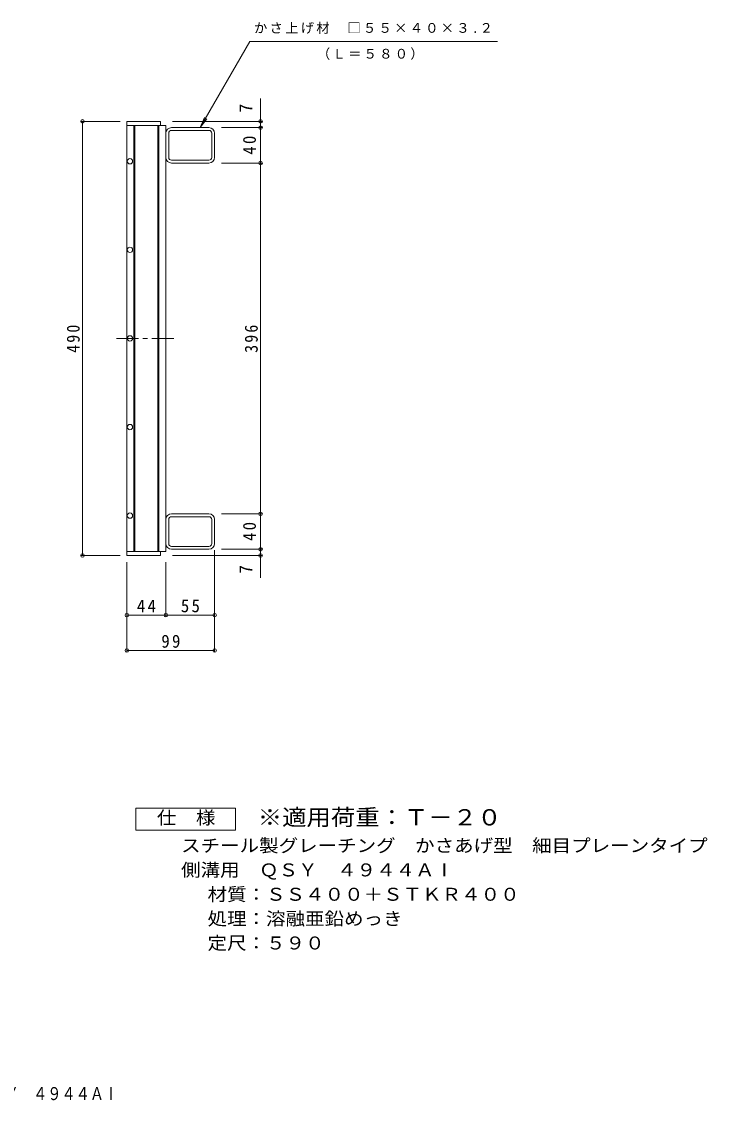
# Model space of a CAD drawing. Units: millimetres, scale not verified. Extents: x -673 to 874, y -683 to 567.
# Drawn here: x 100 to 874, y -683 to 538 of the extents above; entities that cross this region are included whole.
import ezdxf
from ezdxf.enums import TextEntityAlignment as Align

# ---------------------------------------------------------------- set-up
doc = ezdxf.new("R2010")
doc.units = ezdxf.units.MM
doc.header["$LTSCALE"] = 5
doc.header["$PDMODE"] = 32
doc.header["$PDSIZE"] = 4
doc.linetypes.add('CHAIN1', pattern=[8, 5, -1, 1, -1])
for name, color, linetype, lineweight in [('A-1_ピット', 2, 'Continuous', 9), ('A-2_蓋', 3, 'Continuous', 9), ('A-4_寸法', 7, 'Continuous', 9), ('A-5_仕様文', 7, 'Continuous', 9), ('F-4_F-4ﾚｲﾔ', 2, 'Continuous', 9)]:
    doc.layers.add(name, color=color, linetype=linetype, lineweight=lineweight)
doc.layers.add('F-5_F-5ﾚｲﾔ', color=2, linetype='Continuous')
doc.styles.add('ＭＳ ゴシック', font='')
doc.styles.get('ＭＳ ゴシック').set_extended_font_data('MS Gothic')

msp = doc.modelspace()

# ---------------------------------------------------------------- linework, layer by layer
at = {"layer": 'A-1_ピット'}
for p, q in [((311.452, 418.067), (269.252, 418.067)), ((266.052, 384.468), (266.052, 411.667)), ((311.452, 414.867), (269.252, 414.867)), ((314.652, 384.468), (314.652, 411.667)), ((317.852, 384.468), (317.852, 411.668)), ((269.252, 381.268), (311.452, 381.268)), ((311.452, 378.068), (269.252, 378.068)), ((266.052, -24.333), (266.052, -51.533)), ((311.452, -17.933), (269.252, -17.933)), ((269.252, -21.133), (311.452, -21.133)), ((314.652, -24.333), (314.652, -51.533)), ((317.852, -24.333), (317.852, -51.533)), ((311.452, -54.733), (269.252, -54.733)), ((311.452, -57.933), (269.252, -57.933))]:
    msp.add_line(p, q, dxfattribs=at)
for centre, radius, start, end in [((269.252, 411.668), 6.4, 90, 180), ((311.452, 411.668), 6.4, 0, 90), ((269.252, 411.667), 3.2, 90, 180), ((311.452, 411.667), 3.2, 0, 90), ((269.252, 384.468), 6.4, 180, 270), ((269.252, 384.468), 3.2, 180, 270), ((311.452, 384.468), 6.4, 270, 0), ((311.452, 384.468), 3.2, 270, 0), ((269.252, -24.333), 6.4, 90, 180), ((269.252, -24.333), 3.2, 90, 180), ((311.452, -24.333), 6.4, 0, 90), ((311.452, -24.333), 3.2, 0, 90), ((269.252, -51.533), 6.4, 180, 270), ((269.252, -51.533), 3.2, 180, 270), ((311.452, -51.533), 3.2, 270, 0), ((311.452, -51.533), 6.4, 270, 0)]:
    msp.add_arc(centre, radius, start, end, dxfattribs=at)
at = {"layer": 'A-2_蓋'}
for p, q in [((218.852, 425.068), (256.852, 425.068)), ((218.852, -64.933), (218.852, 425.068)), ((218.852, 420.568), (262.852, 420.568)), ((226.852, 420.568), (226.852, -60.433)), ((227.852, 420.568), (227.852, -60.433)), ((253.852, 420.568), (253.852, -60.433)), ((254.852, 420.568), (254.852, -60.433)), ((256.852, 425.068), (256.852, 420.568)), ((262.852, 420.568), (262.852, -60.433)), ((218.852, -60.433), (262.852, -60.433)), ((256.852, -60.433), (256.852, -64.933)), ((218.852, -64.933), (256.852, -64.933))]:
    msp.add_line(p, q, dxfattribs=at)
at = {"layer": 'A-2_蓋', "linetype": 'CHAIN1'}
msp.add_line((206.984, 180.067), (275.152, 180.067), dxfattribs=at)
at = {"layer": 'A-2_蓋'}
for centre in [(222.352, 380.067), (222.352, 280.067), (222.352, 180.067), (222.352, 80.067), (222.352, -19.933)]:
    msp.add_circle(centre, 3, dxfattribs=at)
at = {"layer": 'A-4_寸法'}
for p, q in [((369.641, -90.164), (369.641, 450.835)), ((211.352, 425.068), (167.352, 425.068)), ((168.852, -64.933), (168.852, 425.068)), ((270.352, 425.068), (371.141, 425.068)), ((325.461, 418.067), (371.141, 418.067)), ((325.461, 378.067), (371.141, 378.067)), ((325.461, -17.933), (371.141, -17.933)), ((317.852, -59.033), (317.852, -173.73)), ((325.461, -57.933), (371.141, -57.933)), ((211.352, -64.933), (167.352, -64.933)), ((218.852, -72.433), (218.852, -173.73)), ((262.852, -72.433), (262.852, -133.73)), ((270.352, -64.933), (371.141, -64.933)), ((218.852, -132.23), (317.852, -132.23)), ((218.852, -172.23), (317.852, -172.23))]:
    msp.add_line(p, q, dxfattribs=at)
for p in [(168.852, 425.068), (369.641, 425.068), (369.641, 418.067), (369.641, 378.067), (369.641, -17.933), (369.641, -57.933), (168.852, -64.933), (369.641, -64.933), (218.852, -132.23), (262.852, -132.23), (317.852, -132.23), (218.852, -172.23), (317.852, -172.23)]:
    msp.add_point(p, dxfattribs=at)
at = {"layer": 'A-5_仕様文'}
for q in [(306.235, 429.616), (309.061, 427.985)]:
    msp.add_line((301.452, 418.068), q, dxfattribs=at)
msp.add_lwpolyline([(301.452, 418.068), (357.455, 515.068), (636.837, 515.068)], dxfattribs=at)
at = {"layer": 'F-4_F-4ﾚｲﾔ'}
msp.add_lwpolyline([(228.955, -375.094), (228.955, -350.094), (341.455, -350.094), (341.455, -375.094)], close=True, dxfattribs=at)

# ---------------------------------------------------------------- texts
at = {"layer": 'A-4_寸法', "color": 2, "style": 'ＭＳ ゴシック'}
for p in [(364.641, 435.116), (364.641, -85.539)]:
    msp.add_text('7', height=14.66, rotation=90, dxfattribs=at).set_placement(p, align=Align.BOTTOM_LEFT)
at = {"layer": 'A-4_寸法', "color": 2, "char_height": 14.66, "attachment_point": 7, "rotation": 90, "style": 'ＭＳ ゴシック'}
for s, insert in [('\\T1.27;\\W0.95;40', (364.641, 387.442)), ('\\T1.27;\\W0.9;490', (165.852, 163.817)), ('\\T1.27;\\W0.9;396', (366.641, 163.817)), ('\\T1.27;\\W0.95;40', (364.641, -48.558))]:
    msp.add_mtext(s, dxfattribs=dict(at, insert=insert))
at = {"layer": 'A-4_寸法', "color": 2, "char_height": 14.66, "attachment_point": 7, "style": 'ＭＳ ゴシック'}
for s, insert in [('\\T1.27;\\W0.95;44', (230.227, -129.23)), ('\\T1.27;\\W0.95;55', (279.727, -129.23)), ('\\T1.27;\\W0.95;99', (257.727, -169.23))]:
    msp.add_mtext(s, dxfattribs=dict(at, insert=insert))
at = {"layer": 'A-5_仕様文', "char_height": 11, "attachment_point": 7, "style": 'ＭＳ ゴシック'}
for s, insert in [('\\T1.17;かさ上げ材\u3000□５５×４０×３.２', (362.278, 523.877)), ('\\T1.17;（Ｌ＝５８０）', (433.189, 494.482))]:
    msp.add_mtext(s, dxfattribs=dict(at, insert=insert))
at = {"layer": 'F-4_F-4ﾚｲﾔ', "style": 'ＭＳ ゴシック', "width": 1.1}
for s, p in [('仕\u3000様', (252.705, -372.594)), ('スチール製グレーチング\u3000かさあげ型\u3000細目プレーンタイプ', (280, -404.054)), ('側溝用\u3000ＱＳＹ\u3000４９４４ＡⅠ', (280, -431.555)), ('材質：ＳＳ４００＋ＳＴＫＲ４００', (309.856, -459.053)), ('処理：溶融亜鉛めっき', (309.856, -486.554)), ('定尺：５９０', (309.856, -514.054))]:
    msp.add_text(s, height=14.66, dxfattribs=at).set_placement(p, align=Align.BOTTOM_LEFT)
at = {"layer": 'F-5_F-5ﾚｲﾔ', "color": 3, "style": 'ＭＳ ゴシック', "width": 1.1}
msp.add_text('※適用荷重：Ｔ－２０', height=18.33, dxfattribs=at).set_placement((366.455, -375.094), align=Align.BOTTOM_LEFT)
at = {"layer": 'F-5_F-5ﾚｲﾔ', "style": 'ＭＳ ゴシック', "width": 0.8}
msp.add_text('スチール製グレーチング\u3000かさあげ型\u3000細目プレーンタイプ\u3000側溝用\u3000ＱＳＹ\u3000４９４４ＡⅠ', height=14.66, dxfattribs=at).set_placement((-462.75, -684.054), align=Align.BOTTOM_LEFT)

doc.saveas('drawing.dxf')
